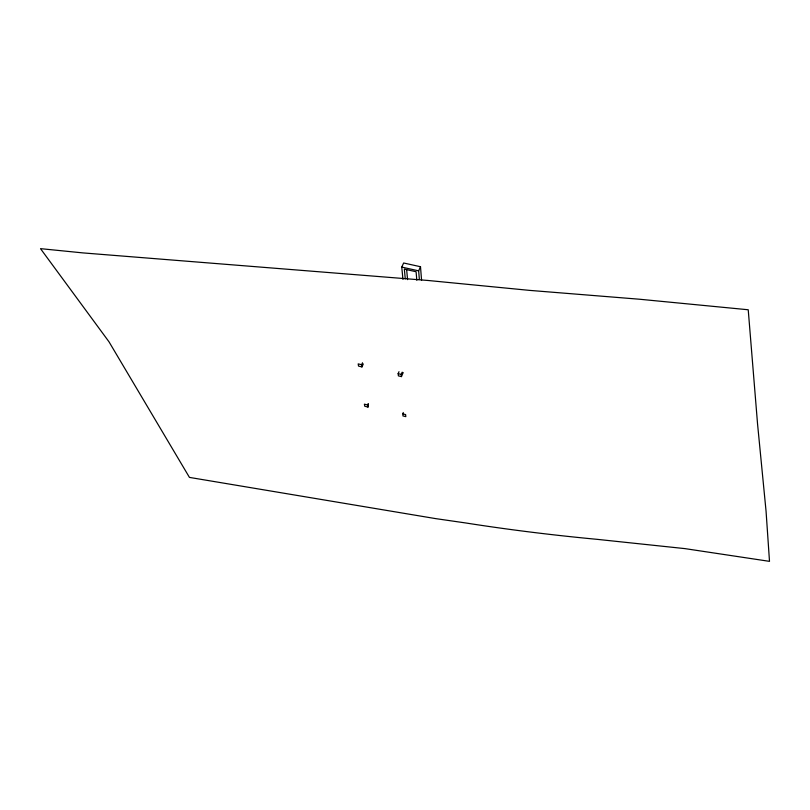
<?xml version="1.0" encoding="UTF-8"?>
<svg xmlns="http://www.w3.org/2000/svg" width="810" height="810" viewBox="0 0 810 810"><rect width="100%" height="100%" fill="white"/><g stroke="black" fill="none" stroke-linecap="round" stroke-linejoin="round"><path stroke-width="1.21" d="M402.671 413.839L405.608 414.578L405.83 416.644L402.904 415.905L403.238 412.482M398.996 371.689L398.145 373.653L398.399 375.86L401.456 376.609L401.213 374.402L402.175 372.154M401.456 376.609L403.188 372.559M367.669 404.99L368.267 403.653L367.983 407.065L364.713 406.235L364.389 404.16L367.669 404.99L367.983 407.065M419.357 279.47L418.659 270.854L420.501 266.723L403.633 262.997L401.76 267.098L402.955 279.409M361.938 366.93L361.604 364.723L358.182 363.882L358.526 366.09L361.938 366.93L363.295 363.933M361.604 364.723L362.495 362.779M401.76 267.098L418.659 270.854M398.145 373.653L401.213 374.402M405.273 278.863L404.342 269.123L416.097 271.735L416.816 280.26M406.671 269.892L407.572 279.652M420.501 266.723L421.575 280.28M427.943 280.473L82.833 252.892L40.5 248.65L108.996 341.8L189.449 477.404L435.628 518.613L465.74 522.966A1374.59 601.111 -8.1 0 0 597.031 539.328L684.906 548.613L769.5 561.35L766.058 511.191L757.563 424.065L748.227 309.764L639.444 299.224L529.426 290.365L427.943 280.473"/></g></svg>
